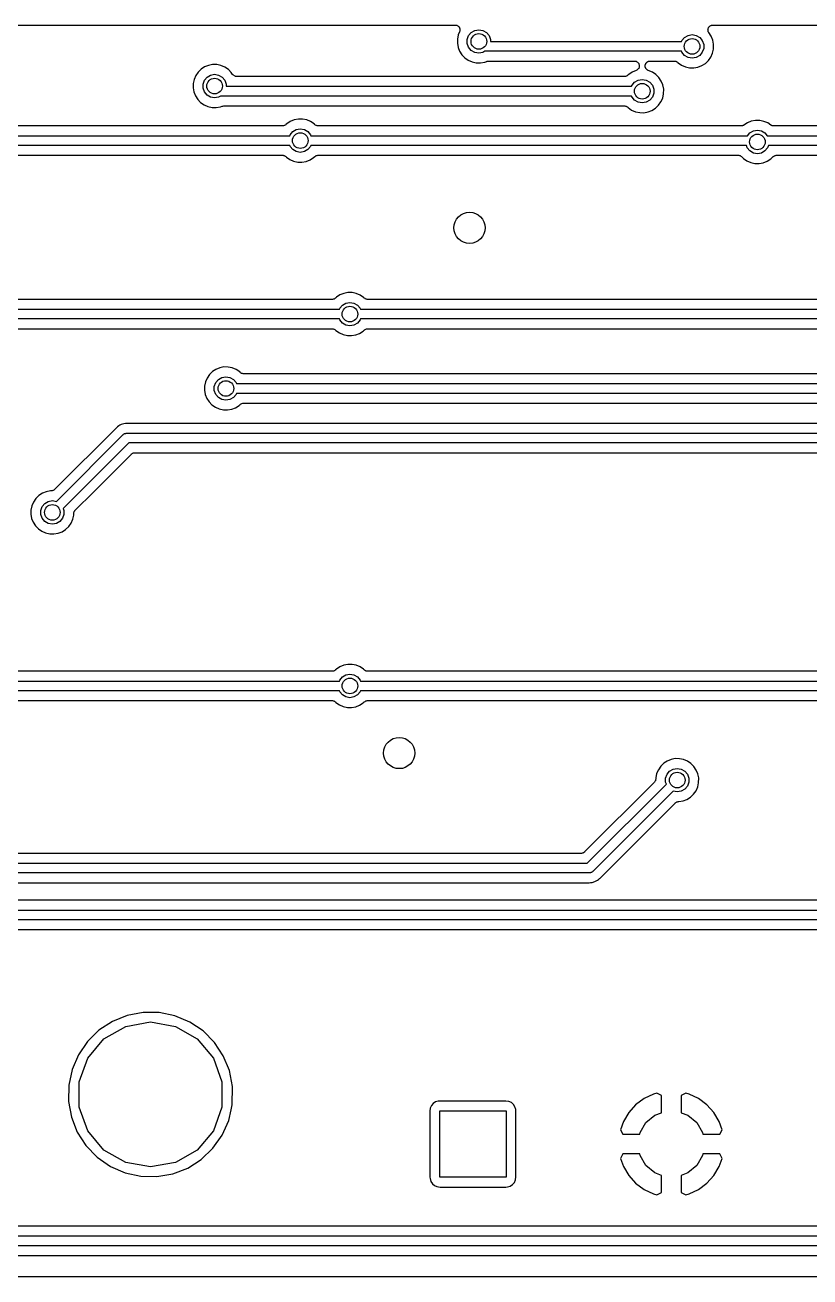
# Model space of a CAD drawing. Extents: x 70 to 229, y -105 to -40.
# Drawn here: x 156.15 to 176.25, y -104.67 to -72.61 of the extents above; entities that cross this region are included whole.
import ezdxf

# ---------------------------------------------------------------- set-up
doc = ezdxf.new("R2010")
doc.units = 0
doc.header["$MEASUREMENT"] = 0
doc.layers.add('BLACK', color=7, linetype='CONTINUOUS')

msp = doc.modelspace()

# ---------------------------------------------------------------- linework, layer by layer
at = {"layer": 'Black'}
for p, q in [((131.5, -72.605), (167.159, -72.605)), ((167.159, -72.605), (167.173, -72.6075)), ((167.173, -72.6075), (167.188, -72.6083)), ((167.188, -72.6083), (167.194, -72.6112)), ((167.194, -72.6112), (167.202, -72.6125)), ((167.202, -72.6125), (167.214, -72.6197)), ((167.214, -72.6197), (167.227, -72.6254)), ((167.227, -72.6254), (167.233, -72.6305)), ((167.233, -72.6305), (167.239, -72.6342)), ((167.239, -72.6342), (167.249, -72.6453)), ((167.274, -72.7792), (167.24, -72.8579)), ((167.249, -72.6453), (167.259, -72.6551)), ((167.259, -72.6551), (167.262, -72.6618)), ((167.262, -72.6618), (167.267, -72.6675)), ((167.267, -72.6675), (167.272, -72.681)), ((167.272, -72.681), (167.279, -72.6939)), ((167.277, -72.7652), (167.274, -72.7792)), ((167.282, -72.7517), (167.277, -72.7652)), ((167.279, -72.6939), (167.28, -72.7013)), ((167.28, -72.7013), (167.282, -72.7083)), ((167.282, -72.7083), (167.282, -72.7227)), ((167.282, -72.7227), (167.284, -72.737)), ((167.284, -72.737), (167.282, -72.7442)), ((167.282, -72.7442), (167.282, -72.7517)), ((167.506, -72.8744), (167.573, -72.7943)), ((167.573, -72.7943), (167.664, -72.742)), ((167.664, -72.742), (167.767, -72.7239)), ((167.767, -72.7239), (167.87, -72.742)), ((167.87, -72.742), (167.961, -72.7943)), ((167.961, -72.7943), (168.028, -72.8744)), ((173.634, -72.7164), (173.636, -72.7113)), ((173.635, -72.7329), (173.634, -72.7164)), ((173.635, -72.7494), (173.635, -72.7329)), ((173.636, -72.7544), (173.635, -72.7494)), ((173.636, -72.706), (173.642, -72.6906)), ((173.636, -72.7113), (173.636, -72.706)), ((173.637, -72.7597), (173.636, -72.7544)), ((173.643, -72.7749), (173.637, -72.7597)), ((173.642, -72.6906), (173.646, -72.6747)), ((173.649, -72.7905), (173.643, -72.7749)), ((173.646, -72.6747), (173.649, -72.6705)), ((173.649, -72.6705), (173.651, -72.6656)), ((173.652, -72.7947), (173.649, -72.7905)), ((173.651, -72.6656), (173.662, -72.6531)), ((173.654, -72.7995), (173.652, -72.7947)), ((173.662, -72.6531), (173.672, -72.6398)), ((173.672, -72.6398), (173.676, -72.6369)), ((173.676, -72.6369), (173.68, -72.6329)), ((173.68, -72.6329), (173.694, -72.6249)), ((173.694, -72.6249), (173.708, -72.6158)), ((173.708, -72.6158), (173.713, -72.6145)), ((173.713, -72.6145), (173.718, -72.612)), ((173.718, -72.612), (173.734, -72.6095)), ((173.734, -72.6095), (173.75, -72.6056)), ((173.75, -72.6056), (173.756, -72.6062)), ((173.756, -72.6062), (173.761, -72.6054)), ((173.761, -72.6054), (173.83, -72.6068)), ((173.83, -72.6068), (173.841, -72.605)), ((173.841, -72.605), (177.488, -72.605)), ((167.218, -72.9634), (167.216, -73.0712)), ((167.216, -73.0712), (167.236, -73.1773)), ((167.24, -72.8579), (167.218, -72.9634)), ((167.47, -72.9727), (167.506, -72.8744)), ((167.47, -73.0773), (167.47, -72.9727)), ((167.506, -73.1756), (167.47, -73.0773)), ((168.028, -72.8744), (168.064, -72.9727)), ((168.064, -72.9727), (168.064, -73.027)), ((168.064, -73.027), (172.958, -73.027)), ((172.958, -73.027), (172.967, -73.0014)), ((172.967, -73.0014), (173.034, -72.9213)), ((173.034, -72.9213), (173.125, -72.869)), ((173.125, -72.869), (173.228, -72.8509)), ((173.228, -72.8509), (173.331, -72.869)), ((173.331, -72.869), (173.422, -72.9213)), ((173.422, -72.9213), (173.489, -73.0014)), ((173.489, -73.0014), (173.525, -73.0997)), ((173.525, -73.0997), (173.525, -73.2043)), ((173.716, -72.8925), (173.654, -72.7995)), ((173.757, -72.9923), (173.716, -72.8925)), ((173.778, -73.0972), (173.757, -72.9923)), ((173.776, -73.2221), (173.778, -73.0972)), ((167.236, -73.1773), (167.275, -73.2776)), ((167.275, -73.2776), (167.334, -73.3683)), ((167.334, -73.3683), (167.409, -73.4459)), ((167.573, -73.2557), (167.506, -73.1756)), ((167.664, -73.308), (167.573, -73.2557)), ((167.767, -73.3261), (167.664, -73.308)), ((167.87, -73.308), (167.767, -73.3261)), ((167.924, -73.277), (167.87, -73.308)), ((172.958, -73.277), (167.924, -73.277)), ((172.967, -73.3026), (172.958, -73.277)), ((173.034, -73.3827), (172.967, -73.3026)), ((173.125, -73.435), (173.034, -73.3827)), ((173.228, -73.4531), (173.125, -73.435)), ((173.331, -73.435), (173.228, -73.4531)), ((173.422, -73.3827), (173.331, -73.435)), ((173.489, -73.3026), (173.422, -73.3827)), ((173.525, -73.2043), (173.489, -73.3026)), ((173.646, -73.5131), (173.709, -73.425)), ((173.709, -73.425), (173.752, -73.3265)), ((173.752, -73.3265), (173.776, -73.2221)), ((160.654, -73.7373), (160.577, -73.8128)), ((160.744, -73.6782), (160.654, -73.7373)), ((160.844, -73.6378), (160.744, -73.6782)), ((160.95, -73.6176), (160.844, -73.6378)), ((161.058, -73.6184), (160.95, -73.6176)), ((161.163, -73.64), (161.058, -73.6184)), ((161.263, -73.6818), (161.163, -73.64)), ((161.352, -73.7422), (161.263, -73.6818)), ((161.428, -73.8187), (161.352, -73.7422)), ((167.409, -73.4459), (167.497, -73.5074)), ((167.497, -73.5074), (167.596, -73.5506)), ((167.596, -73.5506), (167.702, -73.5738)), ((167.702, -73.5738), (167.809, -73.576)), ((167.809, -73.576), (167.916, -73.5573)), ((167.916, -73.5573), (167.972, -73.5355)), ((167.972, -73.5355), (167.973, -73.5352)), ((167.973, -73.5352), (167.974, -73.5345)), ((167.974, -73.5345), (167.995, -73.531)), ((167.995, -73.531), (168.015, -73.527)), ((168.015, -73.527), (168.016, -73.5272)), ((168.016, -73.5272), (168.017, -73.527)), ((168.017, -73.527), (171.752, -73.527)), ((171.752, -73.527), (171.771, -73.5304)), ((171.771, -73.5304), (171.791, -73.5331)), ((171.791, -73.5331), (171.792, -73.5342)), ((171.792, -73.5342), (171.795, -73.5345)), ((171.795, -73.5345), (171.812, -73.5443)), ((171.815, -73.7575), (171.799, -73.7679)), ((171.812, -73.5443), (171.829, -73.5535)), ((171.832, -73.7478), (171.815, -73.7575)), ((171.829, -73.5535), (171.83, -73.5551)), ((171.83, -73.5551), (171.832, -73.5562)), ((171.832, -73.5562), (171.845, -73.5712)), ((171.834, -73.7461), (171.832, -73.7478)), ((171.836, -73.7449), (171.834, -73.7461)), ((171.848, -73.7295), (171.836, -73.7449)), ((171.845, -73.5712), (171.858, -73.5858)), ((171.86, -73.7145), (171.848, -73.7295)), ((171.858, -73.5858), (171.859, -73.5878)), ((171.859, -73.5878), (171.86, -73.5895)), ((171.86, -73.5895), (171.867, -73.6079)), ((171.861, -73.7124), (171.86, -73.7145)), ((171.862, -73.7107), (171.861, -73.7124)), ((171.868, -73.6921), (171.862, -73.7107)), ((171.867, -73.6079), (171.874, -73.626)), ((171.875, -73.6737), (171.868, -73.6921)), ((171.874, -73.626), (171.874, -73.6282)), ((171.874, -73.6282), (171.875, -73.6303)), ((171.875, -73.6303), (171.875, -73.6499)), ((171.875, -73.6499), (171.876, -73.6694)), ((171.876, -73.6694), (171.875, -73.6715)), ((171.875, -73.6715), (171.875, -73.6737)), ((172.025, -73.6485), (172.027, -73.6395)), ((172.027, -73.6597), (172.025, -73.6485)), ((172.027, -73.6303), (172.029, -73.6263)), ((172.027, -73.6395), (172.027, -73.6303)), ((172.027, -73.6677), (172.027, -73.6597)), ((172.027, -73.6696), (172.027, -73.6677)), ((172.027, -73.6737), (172.027, -73.6696)), ((172.03, -73.6823), (172.027, -73.6737)), ((172.029, -73.6244), (172.032, -73.6171)), ((172.029, -73.6263), (172.029, -73.6244)), ((172.032, -73.6914), (172.03, -73.6823)), ((172.032, -73.6171), (172.034, -73.606)), ((172.037, -73.7012), (172.032, -73.6914)), ((172.034, -73.606), (172.039, -73.5981)), ((172.039, -73.7092), (172.037, -73.7012)), ((172.039, -73.5981), (172.042, -73.5895)), ((172.041, -73.7109), (172.039, -73.7092)), ((172.042, -73.7145), (172.041, -73.7109)), ((172.042, -73.5895), (172.045, -73.5863)), ((172.048, -73.7215), (172.042, -73.7145)), ((172.045, -73.5844), (172.051, -73.5785)), ((172.045, -73.5863), (172.045, -73.5844)), ((172.052, -73.7296), (172.048, -73.7215)), ((172.051, -73.5785), (172.057, -73.569)), ((172.06, -73.7368), (172.052, -73.7296)), ((172.057, -73.569), (172.064, -73.5633)), ((172.066, -73.7438), (172.06, -73.7368)), ((172.064, -73.5633), (172.07, -73.5562)), ((172.068, -73.7451), (172.066, -73.7438)), ((172.07, -73.7478), (172.068, -73.7451)), ((172.07, -73.5562), (172.073, -73.5542)), ((172.078, -73.7523), (172.07, -73.7478)), ((172.073, -73.5542), (172.075, -73.5525)), ((172.075, -73.5525), (172.082, -73.5487)), ((172.085, -73.7584), (172.078, -73.7523)), ((172.082, -73.5487), (172.091, -73.542)), ((172.094, -73.7622), (172.085, -73.7584)), ((172.091, -73.542), (172.1, -73.5391)), ((172.1, -73.5391), (172.107, -73.5345)), ((172.107, -73.5345), (172.111, -73.5339)), ((172.111, -73.5339), (172.114, -73.5327)), ((172.114, -73.5327), (172.122, -73.5316)), ((172.122, -73.5316), (172.132, -73.5283)), ((172.132, -73.5283), (172.141, -73.5286)), ((172.141, -73.5286), (172.15, -73.527)), ((172.15, -73.527), (172.772, -73.527)), ((172.772, -73.527), (172.779, -73.5281)), ((172.779, -73.5281), (172.786, -73.5277)), ((172.786, -73.5277), (172.8, -73.5319)), ((172.8, -73.5319), (172.815, -73.5345)), ((172.815, -73.5345), (172.821, -73.5378)), ((172.821, -73.5378), (172.827, -73.5396)), ((172.827, -73.5396), (172.84, -73.5486)), ((172.84, -73.5486), (172.853, -73.5562)), ((172.853, -73.5562), (172.857, -73.5613)), ((172.857, -73.5613), (172.862, -73.5652)), ((172.862, -73.5652), (172.87, -73.5729)), ((172.87, -73.5729), (172.958, -73.6344)), ((172.958, -73.6344), (173.057, -73.6776)), ((173.057, -73.6776), (173.163, -73.7008)), ((173.163, -73.7008), (173.27, -73.703)), ((173.27, -73.703), (173.377, -73.6843)), ((173.377, -73.6843), (173.477, -73.6453)), ((173.477, -73.6453), (173.568, -73.5875)), ((173.568, -73.5875), (173.646, -73.5131)), ((160.473, -74.0009), (160.451, -74.1064)), ((160.516, -73.9017), (160.473, -74.0009)), ((160.577, -73.8128), (160.516, -73.9017)), ((160.703, -74.1157), (160.739, -74.0174)), ((160.739, -74.0174), (160.806, -73.9373)), ((160.806, -73.9373), (160.897, -73.885)), ((160.897, -73.885), (161, -73.8669)), ((161, -73.8669), (161.103, -73.885)), ((161.103, -73.885), (161.194, -73.9373)), ((161.194, -73.9373), (161.261, -74.0174)), ((161.261, -74.0174), (161.297, -74.1157)), ((161.462, -73.8692), (161.428, -73.8187)), ((161.474, -73.8821), (161.462, -73.8692)), ((161.486, -73.8958), (161.474, -73.8821)), ((161.489, -73.8977), (161.486, -73.8958)), ((161.492, -73.9006), (161.489, -73.8977)), ((161.508, -73.9085), (161.492, -73.9006)), ((161.523, -73.9175), (161.508, -73.9085)), ((161.527, -73.9182), (161.523, -73.9175)), ((161.531, -73.9199), (161.527, -73.9182)), ((161.548, -73.9219), (161.531, -73.9199)), ((161.566, -73.925), (161.548, -73.9219)), ((171.496, -73.925), (161.566, -73.925)), ((171.501, -73.9242), (171.496, -73.925)), ((171.505, -73.9246), (171.501, -73.9242)), ((171.522, -73.9204), (171.505, -73.9246)), ((171.539, -73.9175), (171.522, -73.9204)), ((171.543, -73.915), (171.539, -73.9175)), ((171.547, -73.9138), (171.543, -73.915)), ((171.561, -73.9042), (171.547, -73.9138)), ((171.576, -73.8958), (171.561, -73.9042)), ((171.579, -73.892), (171.576, -73.8958)), ((171.583, -73.8893), (171.579, -73.892)), ((171.604, -73.8693), (171.583, -73.8893)), ((171.694, -73.8102), (171.604, -73.8693)), ((171.689, -74.1494), (171.756, -74.0693)), ((171.799, -73.7679), (171.694, -73.8102)), ((171.756, -74.0693), (171.847, -74.017)), ((171.847, -74.017), (171.95, -73.9989)), ((171.95, -73.9989), (172.053, -74.017)), ((172.053, -74.017), (172.144, -74.0693)), ((172.102, -73.7673), (172.094, -73.7622)), ((172.213, -73.8138), (172.102, -73.7673)), ((172.144, -74.0693), (172.211, -74.1494)), ((172.302, -73.8742), (172.213, -73.8138)), ((172.378, -73.9507), (172.302, -73.8742)), ((172.438, -74.0405), (172.378, -73.9507)), ((172.479, -74.1403), (172.438, -74.0405)), ((160.451, -74.1064), (160.449, -74.2142)), ((160.449, -74.2142), (160.469, -74.3203)), ((160.469, -74.3203), (160.508, -74.4206)), ((160.703, -74.2203), (160.703, -74.1157)), ((160.739, -74.3186), (160.703, -74.2203)), ((160.806, -74.3987), (160.739, -74.3186)), ((160.897, -74.451), (160.806, -74.3987)), ((161.297, -74.1157), (161.297, -74.175)), ((161.297, -74.175), (171.68, -74.175)), ((171.68, -74.175), (171.689, -74.1494)), ((172.211, -74.1494), (172.247, -74.2477)), ((172.247, -74.3523), (172.211, -74.4506)), ((172.247, -74.2477), (172.247, -74.3523)), ((172.474, -74.4745), (172.498, -74.3701)), ((172.5, -74.2452), (172.479, -74.1403)), ((172.498, -74.3701), (172.5, -74.2452)), ((160.508, -74.4206), (160.567, -74.5113)), ((160.567, -74.5113), (160.642, -74.5889)), ((160.642, -74.5889), (160.73, -74.6504)), ((160.73, -74.6504), (160.829, -74.6936)), ((160.829, -74.6936), (160.935, -74.7168)), ((161, -74.4691), (160.897, -74.451)), ((160.935, -74.7168), (161.042, -74.719)), ((161.103, -74.451), (161, -74.4691)), ((161.042, -74.719), (161.149, -74.7003)), ((161.148, -74.425), (161.103, -74.451)), ((171.68, -74.425), (161.148, -74.425)), ((161.149, -74.7003), (161.192, -74.6835)), ((161.192, -74.6835), (161.193, -74.6832)), ((161.193, -74.6832), (161.195, -74.6825)), ((161.195, -74.6825), (161.215, -74.679)), ((161.215, -74.679), (161.235, -74.675)), ((161.235, -74.675), (161.236, -74.6752)), ((161.236, -74.6752), (161.237, -74.675)), ((161.237, -74.675), (171.494, -74.675)), ((171.494, -74.675), (171.501, -74.6761)), ((171.501, -74.6761), (171.508, -74.6757)), ((171.508, -74.6757), (171.522, -74.6799)), ((171.522, -74.6799), (171.537, -74.6825)), ((171.537, -74.6825), (171.543, -74.6858)), ((171.543, -74.6858), (171.549, -74.6876)), ((171.549, -74.6876), (171.562, -74.6966)), ((171.562, -74.6966), (171.575, -74.7042)), ((171.575, -74.7042), (171.579, -74.7093)), ((171.579, -74.7093), (171.584, -74.7132)), ((171.584, -74.7132), (171.592, -74.7209)), ((171.592, -74.7209), (171.68, -74.7824)), ((171.689, -74.4506), (171.68, -74.425)), ((171.756, -74.5307), (171.689, -74.4506)), ((171.847, -74.583), (171.756, -74.5307)), ((171.95, -74.6011), (171.847, -74.583)), ((172.053, -74.583), (171.95, -74.6011)), ((172.144, -74.5307), (172.053, -74.583)), ((172.211, -74.4506), (172.144, -74.5307)), ((172.29, -74.7355), (172.368, -74.6611)), ((172.368, -74.6611), (172.431, -74.573)), ((172.431, -74.573), (172.474, -74.4745)), ((163.039, -75.0348), (162.939, -75.0752)), ((163.145, -75.0146), (163.039, -75.0348)), ((163.253, -75.0154), (163.145, -75.0146)), ((163.358, -75.037), (163.253, -75.0154)), ((163.458, -75.0788), (163.358, -75.037)), ((171.68, -74.7824), (171.779, -74.8256)), ((171.779, -74.8256), (171.885, -74.8488)), ((171.885, -74.8488), (171.992, -74.851)), ((171.992, -74.851), (172.099, -74.8323)), ((172.099, -74.8323), (172.199, -74.7933)), ((172.199, -74.7933), (172.29, -74.7355)), ((162.741, -75.19), (143.584, -75.19)), ((162.746, -75.1892), (162.741, -75.19)), ((162.75, -75.1896), (162.746, -75.1892)), ((162.767, -75.1854), (162.75, -75.1896)), ((162.784, -75.1825), (162.767, -75.1854)), ((162.788, -75.18), (162.784, -75.1825)), ((162.792, -75.1788), (162.788, -75.18)), ((162.806, -75.1692), (162.792, -75.1788)), ((162.821, -75.1608), (162.806, -75.1692)), ((162.824, -75.157), (162.821, -75.1608)), ((162.828, -75.1543), (162.824, -75.157)), ((162.849, -75.1343), (162.828, -75.1543)), ((162.939, -75.0752), (162.849, -75.1343)), ((162.934, -75.4144), (163.001, -75.3343)), ((163.001, -75.3343), (163.092, -75.282)), ((163.092, -75.282), (163.195, -75.2639)), ((163.195, -75.2639), (163.298, -75.282)), ((163.298, -75.282), (163.389, -75.3343)), ((163.389, -75.3343), (163.456, -75.4144)), ((163.547, -75.1392), (163.458, -75.0788)), ((163.561, -75.1531), (163.547, -75.1392)), ((163.566, -75.1564), (163.561, -75.1531)), ((163.569, -75.1608), (163.566, -75.1564)), ((163.583, -75.1688), (163.569, -75.1608)), ((163.597, -75.1781), (163.583, -75.1688)), ((163.602, -75.1796), (163.597, -75.1781)), ((163.607, -75.1825), (163.602, -75.1796)), ((163.623, -75.1853), (163.607, -75.1825)), ((163.638, -75.1895), (163.623, -75.1853)), ((163.644, -75.189), (163.638, -75.1895)), ((163.65, -75.19), (163.644, -75.189)), ((174.485, -75.19), (163.65, -75.19)), ((174.499, -75.1875), (174.485, -75.19)), ((174.513, -75.1867), (174.499, -75.1875)), ((174.52, -75.1838), (174.513, -75.1867)), ((174.528, -75.1825), (174.52, -75.1838)), ((174.54, -75.1753), (174.528, -75.1825)), ((174.553, -75.1696), (174.54, -75.1753)), ((174.644, -75.1102), (174.553, -75.1696)), ((174.744, -75.0698), (174.644, -75.1102)), ((174.706, -75.3693), (174.797, -75.317)), ((174.85, -75.0496), (174.744, -75.0698)), ((174.797, -75.317), (174.9, -75.2989)), ((174.958, -75.0504), (174.85, -75.0496)), ((174.9, -75.2989), (175.003, -75.317)), ((175.063, -75.0721), (174.958, -75.0504)), ((175.003, -75.317), (175.094, -75.3693)), ((175.163, -75.1138), (175.063, -75.0721)), ((175.244, -75.1686), (175.163, -75.1138)), ((175.258, -75.1748), (175.244, -75.1686)), ((175.271, -75.1825), (175.258, -75.1748)), ((175.278, -75.1836), (175.271, -75.1825)), ((175.284, -75.1863), (175.278, -75.1836)), ((175.299, -75.1874), (175.284, -75.1863)), ((175.314, -75.19), (175.299, -75.1874)), ((192.746, -75.19), (175.314, -75.19)), ((143.399, -75.44), (162.925, -75.44)), ((162.925, -75.44), (162.934, -75.4144)), ((163.456, -75.4144), (163.465, -75.44)), ((163.465, -75.44), (174.647, -75.44)), ((174.647, -75.44), (174.706, -75.3693)), ((175.094, -75.3693), (175.153, -75.44)), ((175.153, -75.44), (192.93, -75.44)), ((162.925, -75.69), (143.399, -75.69)), ((143.583, -75.94), (162.739, -75.94)), ((162.739, -75.94), (162.746, -75.9411)), ((162.746, -75.9411), (162.753, -75.9407)), ((162.753, -75.9407), (162.767, -75.9449)), ((162.767, -75.9449), (162.782, -75.9475)), ((162.782, -75.9475), (162.788, -75.9508)), ((162.788, -75.9508), (162.794, -75.9526)), ((162.794, -75.9526), (162.807, -75.9616)), ((162.807, -75.9616), (162.82, -75.9692)), ((162.82, -75.9692), (162.824, -75.9743)), ((162.824, -75.9743), (162.829, -75.9782)), ((162.829, -75.9782), (162.837, -75.9859)), ((162.837, -75.9859), (162.925, -76.0474)), ((162.934, -75.7156), (162.925, -75.69)), ((163.001, -75.7957), (162.934, -75.7156)), ((163.092, -75.848), (163.001, -75.7957)), ((163.195, -75.8661), (163.092, -75.848)), ((163.298, -75.848), (163.195, -75.8661)), ((163.389, -75.7957), (163.298, -75.848)), ((163.456, -75.7156), (163.389, -75.7957)), ((163.444, -76.0583), (163.535, -76.0005)), ((163.465, -75.69), (163.456, -75.7156)), ((174.617, -75.69), (163.465, -75.69)), ((163.535, -76.0005), (163.563, -75.9745)), ((163.563, -75.9745), (163.566, -75.9723)), ((163.566, -75.9723), (163.568, -75.9692)), ((163.568, -75.9692), (163.584, -75.9603)), ((163.584, -75.9603), (163.599, -75.9505)), ((163.599, -75.9505), (163.603, -75.9495)), ((163.603, -75.9495), (163.606, -75.9475)), ((163.606, -75.9475), (163.624, -75.9444)), ((163.624, -75.9444), (163.641, -75.9402)), ((163.641, -75.9402), (163.645, -75.9407)), ((163.645, -75.9407), (163.649, -75.94)), ((163.649, -75.94), (174.411, -75.94)), ((174.411, -75.94), (174.417, -75.9411)), ((174.417, -75.9411), (174.424, -75.9407)), ((174.424, -75.9407), (174.438, -75.9449)), ((174.438, -75.9449), (174.453, -75.9475)), ((174.453, -75.9475), (174.459, -75.9508)), ((174.459, -75.9508), (174.465, -75.9526)), ((174.465, -75.9526), (174.478, -75.9616)), ((174.478, -75.9616), (174.491, -75.9692)), ((174.491, -75.9692), (174.495, -75.9743)), ((174.495, -75.9743), (174.501, -75.9782)), ((174.501, -75.9782), (174.542, -76.0209)), ((174.639, -75.7506), (174.617, -75.69)), ((174.706, -75.8307), (174.639, -75.7506)), ((174.797, -75.883), (174.706, -75.8307)), ((174.9, -75.9011), (174.797, -75.883)), ((175.003, -75.883), (174.9, -75.9011)), ((175.094, -75.8307), (175.003, -75.883)), ((175.161, -75.7506), (175.094, -75.8307)), ((175.183, -75.69), (175.161, -75.7506)), ((192.93, -75.69), (175.183, -75.69)), ((175.24, -76.0355), (175.304, -75.9745)), ((175.304, -75.9745), (175.308, -75.9723)), ((175.308, -75.9723), (175.31, -75.9692)), ((175.31, -75.9692), (175.326, -75.9603)), ((175.326, -75.9603), (175.341, -75.9505)), ((175.341, -75.9505), (175.344, -75.9495)), ((175.344, -75.9495), (175.348, -75.9475)), ((175.348, -75.9475), (175.365, -75.9444)), ((175.365, -75.9444), (175.383, -75.9402)), ((175.383, -75.9402), (175.387, -75.9407)), ((175.387, -75.9407), (175.391, -75.94)), ((175.391, -75.94), (192.744, -75.94)), ((162.925, -76.0474), (163.024, -76.0906)), ((163.024, -76.0906), (163.13, -76.1138)), ((163.13, -76.1138), (163.237, -76.116)), ((163.237, -76.116), (163.344, -76.0973)), ((163.344, -76.0973), (163.444, -76.0583)), ((174.542, -76.0209), (174.63, -76.0824)), ((174.63, -76.0824), (174.729, -76.1256)), ((174.729, -76.1256), (174.835, -76.1488)), ((174.835, -76.1488), (174.942, -76.151)), ((174.942, -76.151), (175.049, -76.1323)), ((175.049, -76.1323), (175.149, -76.0933)), ((175.149, -76.0933), (175.24, -76.0355)), ((164.209, -79.5202), (164.119, -79.5793)), ((164.309, -79.4798), (164.209, -79.5202)), ((164.415, -79.4596), (164.309, -79.4798)), ((164.523, -79.4604), (164.415, -79.4596)), ((164.628, -79.482), (164.523, -79.4604)), ((164.728, -79.5238), (164.628, -79.482)), ((164.817, -79.5842), (164.728, -79.5238)), ((164.011, -79.635), (151.965, -79.635)), ((164.016, -79.6342), (164.011, -79.635)), ((164.02, -79.6346), (164.016, -79.6342)), ((164.037, -79.6304), (164.02, -79.6346)), ((164.054, -79.6275), (164.037, -79.6304)), ((164.058, -79.625), (164.054, -79.6275)), ((164.062, -79.6238), (164.058, -79.625)), ((164.076, -79.6142), (164.062, -79.6238)), ((164.091, -79.6058), (164.076, -79.6142)), ((164.094, -79.602), (164.091, -79.6058)), ((164.098, -79.5993), (164.094, -79.602)), ((164.119, -79.5793), (164.098, -79.5993)), ((164.204, -79.8594), (164.271, -79.7793)), ((164.271, -79.7793), (164.362, -79.727)), ((164.362, -79.727), (164.465, -79.7089)), ((164.465, -79.7089), (164.568, -79.727)), ((164.568, -79.727), (164.659, -79.7793)), ((164.659, -79.7793), (164.726, -79.8594)), ((164.831, -79.5981), (164.817, -79.5842)), ((164.836, -79.6014), (164.831, -79.5981)), ((164.839, -79.6058), (164.836, -79.6014)), ((164.853, -79.6138), (164.839, -79.6058)), ((164.867, -79.6231), (164.853, -79.6138)), ((164.872, -79.6246), (164.867, -79.6231)), ((164.877, -79.6275), (164.872, -79.6246)), ((164.893, -79.6303), (164.877, -79.6275)), ((164.908, -79.6345), (164.893, -79.6303)), ((164.914, -79.634), (164.908, -79.6345)), ((164.92, -79.635), (164.914, -79.634)), ((193.946, -79.635), (164.92, -79.635)), ((164.195, -80.135), (151.766, -80.135)), ((151.774, -79.885), (164.195, -79.885)), ((164.195, -79.885), (164.204, -79.8594)), ((164.204, -80.1606), (164.195, -80.135)), ((164.271, -80.2407), (164.204, -80.1606)), ((164.726, -80.1606), (164.659, -80.2407)), ((164.726, -79.8594), (164.735, -79.885)), ((164.735, -80.135), (164.726, -80.1606)), ((164.735, -79.885), (167.767, -79.885)), ((167.767, -80.135), (164.735, -80.135)), ((167.767, -79.885), (194.13, -79.885)), ((194.13, -80.135), (167.767, -80.135)), ((151.943, -80.385), (164.009, -80.385)), ((164.009, -80.385), (164.016, -80.3861)), ((164.016, -80.3861), (164.023, -80.3857)), ((164.023, -80.3857), (164.037, -80.3899)), ((164.037, -80.3899), (164.052, -80.3925)), ((164.052, -80.3925), (164.058, -80.3958)), ((164.058, -80.3958), (164.064, -80.3976)), ((164.064, -80.3976), (164.077, -80.4066)), ((164.077, -80.4066), (164.09, -80.4142)), ((164.09, -80.4142), (164.094, -80.4193)), ((164.094, -80.4193), (164.099, -80.4232)), ((164.099, -80.4232), (164.107, -80.4309)), ((164.107, -80.4309), (164.195, -80.4924)), ((164.195, -80.4924), (164.294, -80.5356)), ((164.362, -80.293), (164.271, -80.2407)), ((164.465, -80.3111), (164.362, -80.293)), ((164.568, -80.293), (164.465, -80.3111)), ((164.659, -80.2407), (164.568, -80.293)), ((164.714, -80.5033), (164.805, -80.4455)), ((164.805, -80.4455), (164.833, -80.4195)), ((164.833, -80.4195), (164.836, -80.4173)), ((164.836, -80.4173), (164.838, -80.4142)), ((164.838, -80.4142), (164.854, -80.4053)), ((164.854, -80.4053), (164.869, -80.3955)), ((164.869, -80.3955), (164.873, -80.3945)), ((164.873, -80.3945), (164.876, -80.3925)), ((164.876, -80.3925), (164.894, -80.3894)), ((164.894, -80.3894), (164.911, -80.3852)), ((164.911, -80.3852), (164.915, -80.3857)), ((164.915, -80.3857), (164.919, -80.385)), ((164.919, -80.385), (193.944, -80.385)), ((164.294, -80.5356), (164.4, -80.5588)), ((164.4, -80.5588), (164.507, -80.561)), ((164.507, -80.561), (164.614, -80.5423)), ((164.614, -80.5423), (164.714, -80.5033)), ((161.034, -81.4252), (160.944, -81.4843)), ((161.134, -81.3848), (161.034, -81.4252)), ((161.24, -81.3646), (161.134, -81.3848)), ((161.348, -81.3654), (161.24, -81.3646)), ((161.453, -81.3871), (161.348, -81.3654)), ((161.553, -81.4288), (161.453, -81.3871)), ((161.642, -81.4892), (161.553, -81.4288)), ((160.763, -81.7479), (160.741, -81.8534)), ((160.806, -81.6488), (160.763, -81.7479)), ((160.867, -81.5598), (160.806, -81.6488)), ((160.944, -81.4843), (160.867, -81.5598)), ((160.993, -81.8627), (161.029, -81.7644)), ((161.029, -81.7644), (161.096, -81.6843)), ((161.096, -81.6843), (161.187, -81.632)), ((161.187, -81.632), (161.29, -81.6139)), ((161.29, -81.6139), (161.393, -81.632)), ((161.393, -81.632), (161.484, -81.6843)), ((161.484, -81.6843), (161.551, -81.7644)), ((161.551, -81.7644), (161.56, -81.79)), ((161.656, -81.5031), (161.642, -81.4892)), ((161.661, -81.5064), (161.656, -81.5031)), ((161.664, -81.5108), (161.661, -81.5064)), ((161.678, -81.5188), (161.664, -81.5108)), ((161.692, -81.5281), (161.678, -81.5188)), ((161.697, -81.5296), (161.692, -81.5281)), ((161.702, -81.5325), (161.697, -81.5296)), ((161.718, -81.5353), (161.702, -81.5325)), ((161.733, -81.5395), (161.718, -81.5353)), ((161.739, -81.539), (161.733, -81.5395)), ((161.745, -81.54), (161.739, -81.539)), ((179.124, -81.54), (161.745, -81.54)), ((160.741, -81.8534), (160.739, -81.9613)), ((160.739, -81.9613), (160.759, -82.0673)), ((160.759, -82.0673), (160.798, -82.1676)), ((160.993, -81.9673), (160.993, -81.8627)), ((161.029, -82.0656), (160.993, -81.9673)), ((161.096, -82.1457), (161.029, -82.0656)), ((161.551, -82.0656), (161.484, -82.1457)), ((161.56, -82.04), (161.551, -82.0656)), ((161.56, -81.79), (179.308, -81.79)), ((179.308, -82.04), (161.56, -82.04)), ((160.798, -82.1676), (160.857, -82.2583)), ((160.857, -82.2583), (160.932, -82.3359)), ((160.932, -82.3359), (161.02, -82.3974)), ((161.02, -82.3974), (161.119, -82.4406)), ((161.187, -82.198), (161.096, -82.1457)), ((161.29, -82.2161), (161.187, -82.198)), ((161.393, -82.198), (161.29, -82.2161)), ((161.484, -82.1457), (161.393, -82.198)), ((161.439, -82.4473), (161.539, -82.4083)), ((161.539, -82.4083), (161.63, -82.3505)), ((161.63, -82.3505), (161.658, -82.3245)), ((161.658, -82.3245), (161.661, -82.3223)), ((161.661, -82.3223), (161.663, -82.3192)), ((161.663, -82.3192), (161.679, -82.3103)), ((161.679, -82.3103), (161.694, -82.3005)), ((161.694, -82.3005), (161.698, -82.2995)), ((161.698, -82.2995), (161.701, -82.2975)), ((161.701, -82.2975), (161.719, -82.2944)), ((161.719, -82.2944), (161.736, -82.2902)), ((161.736, -82.2902), (161.74, -82.2907)), ((161.74, -82.2907), (161.744, -82.29)), ((161.744, -82.29), (179.122, -82.29)), ((161.119, -82.4406), (161.225, -82.4638)), ((161.225, -82.4638), (161.332, -82.466)), ((161.332, -82.466), (161.439, -82.4473)), ((158.484, -82.9202), (156.902, -84.5031)), ((158.485, -82.9202), (158.484, -82.9202)), ((158.515, -82.8954), (158.485, -82.9202)), ((158.516, -82.8949), (158.515, -82.8954)), ((158.544, -82.8719), (158.516, -82.8946)), ((158.516, -82.8946), (158.516, -82.8949)), ((158.576, -82.8554), (158.544, -82.8719)), ((158.577, -82.855), (158.576, -82.8554)), ((158.609, -82.8379), (158.577, -82.8548)), ((158.577, -82.8548), (158.577, -82.855)), ((158.644, -82.8279), (158.609, -82.8379)), ((158.645, -82.8275), (158.644, -82.8276)), ((158.644, -82.8276), (158.644, -82.8279)), ((158.679, -82.8172), (158.645, -82.8275)), ((158.715, -82.814), (158.679, -82.8172)), ((158.716, -82.8139), (158.715, -82.814)), ((158.756, -82.81), (158.716, -82.8139)), ((158.716, -82.8139), (158.716, -82.8139)), ((158.723, -83.0647), (158.739, -83.0605)), ((158.739, -83.0605), (158.745, -83.061)), ((158.745, -83.061), (158.75, -83.06)), ((158.75, -83.06), (184.7, -83.06)), ((184.463, -82.81), (158.756, -82.81)), ((156.95, -84.8082), (158.662, -83.0966)), ((158.802, -83.31), (157.124, -84.9882)), ((158.662, -83.0966), (158.666, -83.0935)), ((158.666, -83.0935), (158.67, -83.0892)), ((158.67, -83.0892), (158.684, -83.0811)), ((158.684, -83.0811), (158.697, -83.0717)), ((158.697, -83.0717), (158.702, -83.0703)), ((158.702, -83.0703), (158.707, -83.0675)), ((158.707, -83.0675), (158.723, -83.0647)), ((184.786, -83.31), (158.802, -83.31)), ((157.897, -84.5684), (158.869, -83.5966)), ((158.869, -83.5966), (158.873, -83.5935)), ((158.873, -83.5935), (158.877, -83.5892)), ((158.877, -83.5892), (158.891, -83.5811)), ((158.891, -83.5811), (158.904, -83.5717)), ((158.904, -83.5717), (158.91, -83.5703)), ((158.91, -83.5703), (158.914, -83.5675)), ((158.914, -83.5675), (158.93, -83.5647)), ((158.93, -83.5647), (158.946, -83.5605)), ((158.946, -83.5605), (158.952, -83.561)), ((158.952, -83.561), (158.957, -83.56)), ((158.957, -83.56), (184.656, -83.56)), ((156.499, -84.6593), (156.422, -84.7348)), ((156.589, -84.6002), (156.499, -84.6593)), ((156.689, -84.5598), (156.589, -84.6002)), ((156.795, -84.5396), (156.689, -84.5598)), ((156.812, -84.5397), (156.795, -84.5396)), ((156.818, -84.5387), (156.812, -84.5397)), ((156.824, -84.5393), (156.818, -84.5387)), ((156.839, -84.5351), (156.824, -84.5393)), ((156.855, -84.5325), (156.839, -84.5351)), ((156.86, -84.5296), (156.855, -84.5325)), ((156.866, -84.528), (156.86, -84.5296)), ((156.879, -84.5189), (156.866, -84.528)), ((156.893, -84.511), (156.879, -84.5189)), ((156.897, -84.5065), (156.893, -84.511)), ((156.902, -84.5031), (156.897, -84.5065)), ((157.43, -85.0351), (157.897, -84.5684)), ((156.318, -84.9229), (156.296, -85.0284)), ((156.361, -84.8237), (156.318, -84.9229)), ((156.422, -84.7348), (156.361, -84.8237)), ((156.548, -85.0377), (156.584, -84.9394)), ((156.584, -84.9394), (156.651, -84.8593)), ((156.651, -84.8593), (156.742, -84.807)), ((156.742, -84.807), (156.845, -84.7889)), ((156.845, -84.7889), (156.948, -84.807)), ((156.948, -84.807), (156.95, -84.8082)), ((156.296, -85.0284), (156.294, -85.1362)), ((156.294, -85.1362), (156.314, -85.2423)), ((156.314, -85.2423), (156.353, -85.3426)), ((156.548, -85.1423), (156.548, -85.0377)), ((156.584, -85.2406), (156.548, -85.1423)), ((156.651, -85.3207), (156.584, -85.2406)), ((157.106, -85.2406), (157.039, -85.3207)), ((157.142, -85.1423), (157.106, -85.2406)), ((157.124, -84.9882), (157.142, -85.0377)), ((157.142, -85.0377), (157.142, -85.1423)), ((157.326, -85.363), (157.369, -85.2645)), ((157.369, -85.2645), (157.393, -85.1601)), ((157.393, -85.1601), (157.394, -85.1217)), ((157.394, -85.1126), (157.399, -85.096)), ((157.395, -85.1172), (157.394, -85.1126)), ((157.394, -85.1217), (157.395, -85.1172)), ((157.399, -85.096), (157.402, -85.0791)), ((157.402, -85.0791), (157.404, -85.0751)), ((157.404, -85.0751), (157.405, -85.0706)), ((157.405, -85.0706), (157.415, -85.0566)), ((157.415, -85.0566), (157.424, -85.0418)), ((157.424, -85.0418), (157.428, -85.0389)), ((157.428, -85.0389), (157.43, -85.0351)), ((156.353, -85.3426), (156.412, -85.4333)), ((156.412, -85.4333), (156.487, -85.5109)), ((156.487, -85.5109), (156.575, -85.5724)), ((156.575, -85.5724), (156.674, -85.6156)), ((156.742, -85.373), (156.651, -85.3207)), ((156.674, -85.6156), (156.78, -85.6388)), ((156.845, -85.3911), (156.742, -85.373)), ((156.948, -85.373), (156.845, -85.3911)), ((156.887, -85.641), (156.994, -85.6223)), ((157.039, -85.3207), (156.948, -85.373)), ((156.994, -85.6223), (157.094, -85.5833)), ((157.094, -85.5833), (157.185, -85.5255)), ((157.185, -85.5255), (157.263, -85.4511)), ((157.263, -85.4511), (157.326, -85.363)), ((156.78, -85.6388), (156.887, -85.641)), ((164.054, -89.1525), (164.037, -89.1554)), ((164.058, -89.15), (164.054, -89.1525)), ((164.062, -89.1488), (164.058, -89.15)), ((164.076, -89.1392), (164.062, -89.1488)), ((164.091, -89.1308), (164.076, -89.1392)), ((164.094, -89.127), (164.091, -89.1308)), ((164.098, -89.1243), (164.094, -89.127)), ((164.119, -89.1043), (164.098, -89.1243)), ((164.209, -89.0452), (164.119, -89.1043)), ((164.309, -89.0048), (164.209, -89.0452)), ((164.415, -88.9846), (164.309, -89.0048)), ((164.523, -88.9854), (164.415, -88.9846)), ((164.628, -89.007), (164.523, -88.9854)), ((164.728, -89.0488), (164.628, -89.007)), ((164.817, -89.1092), (164.728, -89.0488)), ((164.831, -89.1231), (164.817, -89.1092)), ((164.836, -89.1264), (164.831, -89.1231)), ((164.839, -89.1308), (164.836, -89.1264)), ((164.853, -89.1388), (164.839, -89.1308)), ((164.867, -89.1481), (164.853, -89.1388)), ((164.872, -89.1496), (164.867, -89.1481)), ((164.877, -89.1525), (164.872, -89.1496)), ((164.893, -89.1553), (164.877, -89.1525)), ((144.733, -89.41), (164.195, -89.41)), ((164.011, -89.16), (144.917, -89.16)), ((164.016, -89.1592), (164.011, -89.16)), ((164.02, -89.1596), (164.016, -89.1592)), ((164.037, -89.1554), (164.02, -89.1596)), ((164.195, -89.41), (164.204, -89.3844)), ((164.204, -89.3844), (164.271, -89.3043)), ((164.271, -89.3043), (164.362, -89.252)), ((164.362, -89.252), (164.465, -89.2339)), ((164.465, -89.2339), (164.568, -89.252)), ((164.568, -89.252), (164.659, -89.3043)), ((164.659, -89.3043), (164.726, -89.3844)), ((164.726, -89.3844), (164.735, -89.41)), ((164.735, -89.41), (194.13, -89.41)), ((164.908, -89.1595), (164.893, -89.1553)), ((164.914, -89.159), (164.908, -89.1595)), ((164.92, -89.16), (164.914, -89.159)), ((193.946, -89.16), (164.92, -89.16)), ((164.195, -89.66), (144.733, -89.66)), ((164.204, -89.6856), (164.195, -89.66)), ((164.271, -89.7657), (164.204, -89.6856)), ((164.362, -89.818), (164.271, -89.7657)), ((164.659, -89.7657), (164.568, -89.818)), ((164.726, -89.6856), (164.659, -89.7657)), ((164.735, -89.66), (164.726, -89.6856)), ((194.13, -89.66), (164.735, -89.66)), ((149.053, -89.91), (164.009, -89.91)), ((164.009, -89.91), (164.016, -89.9111)), ((164.016, -89.9111), (164.023, -89.9107)), ((164.023, -89.9107), (164.037, -89.9149)), ((164.037, -89.9149), (164.052, -89.9175)), ((164.052, -89.9175), (164.058, -89.9208)), ((164.058, -89.9208), (164.064, -89.9226)), ((164.064, -89.9226), (164.077, -89.9316)), ((164.077, -89.9316), (164.09, -89.9392)), ((164.09, -89.9392), (164.094, -89.9443)), ((164.094, -89.9443), (164.099, -89.9482)), ((164.099, -89.9482), (164.107, -89.9559)), ((164.107, -89.9559), (164.195, -90.0174)), ((164.195, -90.0174), (164.294, -90.0606)), ((164.294, -90.0606), (164.4, -90.0838)), ((164.465, -89.8361), (164.362, -89.818)), ((164.4, -90.0838), (164.507, -90.086)), ((164.568, -89.818), (164.465, -89.8361)), ((164.507, -90.086), (164.614, -90.0673)), ((164.614, -90.0673), (164.714, -90.0283)), ((164.714, -90.0283), (164.805, -89.9705)), ((164.805, -89.9705), (164.833, -89.9445)), ((164.833, -89.9445), (164.836, -89.9423)), ((164.836, -89.9423), (164.838, -89.9392)), ((164.838, -89.9392), (164.854, -89.9303)), ((164.854, -89.9303), (164.869, -89.9205)), ((164.869, -89.9205), (164.873, -89.9195)), ((164.873, -89.9195), (164.876, -89.9175)), ((164.876, -89.9175), (164.894, -89.9144)), ((164.894, -89.9144), (164.911, -89.9102)), ((164.911, -89.9102), (164.915, -89.9107)), ((164.915, -89.9107), (164.919, -89.91)), ((164.919, -89.91), (193.944, -89.91)), ((172.797, -91.3976), (172.691, -91.4178)), ((172.905, -91.3984), (172.797, -91.3976)), ((173.01, -91.42), (172.905, -91.3984)), ((172.363, -91.6817), (172.32, -91.7809)), ((172.424, -91.5928), (172.363, -91.6817)), ((172.501, -91.5173), (172.424, -91.5928)), ((172.591, -91.4582), (172.501, -91.5173)), ((172.586, -91.7974), (172.653, -91.7173)), ((172.691, -91.4178), (172.591, -91.4582)), ((172.653, -91.7173), (172.744, -91.665)), ((172.744, -91.665), (172.847, -91.6469)), ((172.847, -91.6469), (172.95, -91.665)), ((172.95, -91.665), (173.041, -91.7173)), ((173.11, -91.4618), (173.01, -91.42)), ((173.041, -91.7173), (173.108, -91.7974)), ((173.199, -91.5222), (173.11, -91.4618)), ((173.275, -91.5987), (173.199, -91.5222)), ((173.335, -91.6885), (173.275, -91.5987)), ((173.376, -91.7883), (173.335, -91.6885)), ((172.261, -92.0039), (170.476, -93.7884)), ((172.263, -92.0001), (172.261, -92.0039)), ((172.267, -91.9972), (172.263, -92.0001)), ((172.276, -91.9824), (172.267, -91.9972)), ((172.286, -91.9684), (172.276, -91.9824)), ((172.287, -91.9639), (172.286, -91.9684)), ((172.289, -91.9599), (172.287, -91.9639)), ((172.292, -91.943), (172.289, -91.9599)), ((172.297, -91.9264), (172.292, -91.943)), ((172.297, -91.9173), (172.296, -91.9218)), ((172.296, -91.9218), (172.297, -91.9264)), ((172.298, -91.8864), (172.297, -91.9173)), ((172.32, -91.7809), (172.298, -91.8864)), ((172.55, -91.8957), (172.586, -91.7974)), ((172.55, -92.0003), (172.55, -91.8957)), ((172.568, -92.0498), (172.55, -92.0003)), ((173.108, -91.7974), (173.144, -91.8957)), ((173.144, -92.0003), (173.108, -92.0986)), ((173.144, -91.8957), (173.144, -92.0003)), ((173.371, -92.1225), (173.395, -92.0181)), ((173.397, -91.8932), (173.376, -91.7883)), ((173.395, -92.0181), (173.397, -91.8932)), ((170.543, -94.075), (172.568, -92.0498)), ((172.742, -92.2298), (170.683, -94.2884)), ((172.744, -92.231), (172.742, -92.2298)), ((172.847, -92.2491), (172.744, -92.231)), ((172.95, -92.231), (172.847, -92.2491)), ((173.041, -92.1787), (172.95, -92.231)), ((173.108, -92.0986), (173.041, -92.1787)), ((173.187, -92.3835), (173.265, -92.3091)), ((173.265, -92.3091), (173.328, -92.221)), ((173.328, -92.221), (173.371, -92.1225)), ((170.861, -94.4648), (172.79, -92.5354)), ((172.79, -92.5354), (172.795, -92.5315)), ((172.795, -92.5315), (172.8, -92.5264)), ((172.8, -92.5264), (172.813, -92.5192)), ((172.813, -92.5192), (172.825, -92.5105)), ((172.825, -92.5105), (172.832, -92.5088)), ((172.832, -92.5088), (172.838, -92.5055)), ((172.838, -92.5055), (172.853, -92.5032)), ((172.853, -92.5032), (172.867, -92.4993)), ((172.867, -92.4993), (172.874, -92.4999)), ((172.874, -92.4999), (172.881, -92.4989)), ((172.881, -92.4989), (172.889, -92.499)), ((172.889, -92.499), (172.996, -92.4803)), ((172.996, -92.4803), (173.096, -92.4413)), ((173.096, -92.4413), (173.187, -92.3835)), ((170.388, -93.825), (150.586, -93.825)), ((170.393, -93.824), (170.388, -93.825)), ((170.399, -93.8245), (170.393, -93.824)), ((170.415, -93.8203), (170.399, -93.8245)), ((170.431, -93.8175), (170.415, -93.8203)), ((170.435, -93.8147), (170.431, -93.8175)), ((170.441, -93.8133), (170.435, -93.8147)), ((170.454, -93.8039), (170.441, -93.8133)), ((170.468, -93.7958), (170.454, -93.8039)), ((170.472, -93.7915), (170.468, -93.7958)), ((170.476, -93.7884), (170.472, -93.7915)), ((150.58, -94.075), (170.543, -94.075)), ((170.595, -94.325), (150.632, -94.325)), ((150.787, -94.575), (170.589, -94.575)), ((170.589, -94.575), (170.629, -94.5711)), ((170.6, -94.324), (170.595, -94.325)), ((170.606, -94.3245), (170.6, -94.324)), ((170.622, -94.3203), (170.606, -94.3245)), ((170.638, -94.3175), (170.622, -94.3203)), ((170.629, -94.5711), (170.63, -94.571)), ((170.629, -94.5711), (170.629, -94.5711)), ((170.63, -94.571), (170.666, -94.5678)), ((170.643, -94.3147), (170.638, -94.3175)), ((170.648, -94.3133), (170.643, -94.3147)), ((170.661, -94.3039), (170.648, -94.3133)), ((170.675, -94.2958), (170.661, -94.3039)), ((170.666, -94.5678), (170.7, -94.5575)), ((170.679, -94.2915), (170.675, -94.2958)), ((170.683, -94.2884), (170.679, -94.2915)), ((170.7, -94.5575), (170.701, -94.5574)), ((170.701, -94.5571), (170.736, -94.5471)), ((170.701, -94.5574), (170.701, -94.5571)), ((170.736, -94.5471), (170.768, -94.5302)), ((170.768, -94.53), (170.769, -94.5296)), ((170.768, -94.5302), (170.768, -94.53)), ((170.769, -94.5296), (170.801, -94.5131)), ((170.801, -94.5131), (170.828, -94.4904)), ((170.828, -94.4904), (170.829, -94.4901)), ((170.829, -94.4896), (170.86, -94.4648)), ((170.829, -94.4901), (170.829, -94.4896)), ((170.86, -94.4648), (170.861, -94.4648)), ((195.393, -95.025), (151.926, -95.025)), ((151.92, -95.275), (195.548, -95.275)), ((195.6, -95.525), (151.972, -95.525)), ((152.127, -95.775), (195.594, -95.775)), ((158.382, -98.13), (158.038, -98.3555)), ((158.764, -97.9757), (158.382, -98.13)), ((159.169, -97.8985), (158.764, -97.9757)), ((159.581, -97.9014), (159.169, -97.8985)), ((159.984, -97.9842), (159.581, -97.9014)), ((160.364, -98.1438), (159.984, -97.9842)), ((158.038, -98.3555), (157.744, -98.6436)), ((158.166, -98.5774), (158.725, -98.2549)), ((158.725, -98.2549), (159.36, -98.1429)), ((159.36, -98.1429), (159.995, -98.2549)), ((159.995, -98.2549), (160.554, -98.5774)), ((160.705, -98.3741), (160.364, -98.1438)), ((160.995, -98.6663), (160.705, -98.3741)), ((157.744, -98.6436), (157.511, -98.9834)), ((157.752, -99.0715), (158.166, -98.5774)), ((160.554, -98.5774), (160.968, -99.0715)), ((161.223, -99.0093), (160.995, -98.6663)), ((157.511, -98.9834), (157.349, -99.362)), ((157.531, -99.6775), (157.752, -99.0715)), ((160.968, -99.0715), (161.189, -99.6775)), ((161.38, -99.3901), (161.223, -99.0093)), ((157.349, -99.362), (157.263, -99.7648)), ((161.46, -99.7932), (161.38, -99.3901)), ((157.531, -100.322), (157.531, -99.6775)), ((161.189, -99.6775), (161.189, -100.322)), ((157.263, -99.7648), (157.257, -100.177)), ((161.453, -100.265), (161.46, -99.7932)), ((172.239, -99.9912), (171.996, -100.107)), ((172.324, -99.9655), (172.239, -99.9912)), ((172.441, -100.027), (172.324, -99.9655)), ((172.441, -100.468), (172.441, -100.027)), ((173.066, -99.9655), (172.949, -100.027)), ((172.949, -100.027), (172.949, -100.468)), ((173.151, -99.9912), (173.066, -99.9655)), ((173.394, -100.107), (173.151, -99.9912)), ((157.257, -100.177), (157.332, -100.582)), ((157.752, -100.929), (157.531, -100.322)), ((161.189, -100.322), (160.968, -100.929)), ((161.424, -100.392), (161.453, -100.265)), ((166.524, -100.35), (166.513, -100.429)), ((166.553, -100.286), (166.524, -100.35)), ((166.599, -100.232), (166.553, -100.286)), ((166.658, -100.193), (166.599, -100.232)), ((166.729, -100.171), (166.658, -100.193)), ((166.77, -100.168), (166.729, -100.171)), ((168.456, -100.168), (166.77, -100.168)), ((168.535, -100.179), (168.456, -100.168)), ((168.599, -100.208), (168.535, -100.179)), ((168.653, -100.254), (168.599, -100.208)), ((168.692, -100.313), (168.653, -100.254)), ((168.714, -100.384), (168.692, -100.313)), ((171.782, -100.265), (171.604, -100.463)), ((171.996, -100.107), (171.782, -100.265)), ((173.608, -100.265), (173.394, -100.107)), ((173.786, -100.463), (173.608, -100.265)), ((157.332, -100.582), (157.483, -100.965)), ((161.195, -101.042), (161.362, -100.666)), ((161.362, -100.666), (161.424, -100.392)), ((166.513, -100.429), (166.513, -102.115)), ((166.765, -102.12), (166.765, -100.42)), ((166.765, -100.42), (168.465, -100.42)), ((168.465, -100.42), (168.465, -102.12)), ((168.717, -100.425), (168.714, -100.384)), ((168.717, -100.911), (168.717, -100.425)), ((171.467, -100.691), (171.392, -100.902)), ((171.604, -100.463), (171.467, -100.691)), ((172.044, -100.72), (172.27, -100.531)), ((172.27, -100.531), (172.441, -100.468)), ((172.949, -100.468), (173.12, -100.531)), ((173.12, -100.531), (173.346, -100.72)), ((173.923, -100.691), (173.786, -100.463)), ((173.998, -100.902), (173.923, -100.691)), ((157.483, -100.965), (157.706, -101.311)), ((158.166, -101.423), (157.752, -100.929)), ((160.968, -100.929), (160.554, -101.423)), ((168.717, -101.629), (168.717, -100.911)), ((171.392, -100.902), (171.452, -101.016)), ((171.452, -101.016), (171.889, -101.016)), ((171.889, -101.016), (171.896, -100.976)), ((171.896, -100.976), (172.044, -100.72)), ((173.346, -100.72), (173.494, -100.976)), ((173.494, -100.976), (173.501, -101.016)), ((173.501, -101.016), (173.938, -101.016)), ((173.938, -101.016), (173.998, -100.902)), ((157.706, -101.311), (157.992, -101.607)), ((160.957, -101.379), (161.195, -101.042)), ((157.992, -101.607), (158.331, -101.842)), ((158.725, -101.745), (158.166, -101.423)), ((160.554, -101.423), (159.995, -101.745)), ((160.659, -101.663), (160.957, -101.379)), ((168.717, -102.111), (168.717, -101.629)), ((171.452, -101.524), (171.392, -101.638)), ((171.392, -101.638), (171.467, -101.849)), ((171.889, -101.524), (171.452, -101.524)), ((171.896, -101.564), (171.889, -101.524)), ((172.044, -101.82), (171.896, -101.564)), ((173.494, -101.564), (173.346, -101.82)), ((173.501, -101.524), (173.494, -101.564)), ((173.938, -101.524), (173.501, -101.524)), ((173.923, -101.849), (173.998, -101.638)), ((173.998, -101.638), (173.938, -101.524)), ((158.331, -101.842), (158.708, -102.007)), ((159.36, -101.857), (158.725, -101.745)), ((159.995, -101.745), (159.36, -101.857)), ((159.927, -102.032), (160.311, -101.884)), ((160.311, -101.884), (160.659, -101.663)), ((171.467, -101.849), (171.604, -102.077)), ((172.27, -102.009), (172.044, -101.82)), ((173.346, -101.82), (173.12, -102.009)), ((173.786, -102.077), (173.923, -101.849)), ((158.708, -102.007), (159.11, -102.095)), ((159.11, -102.095), (159.522, -102.104)), ((159.522, -102.104), (159.927, -102.032)), ((166.513, -102.115), (166.516, -102.156)), ((166.516, -102.156), (166.538, -102.227)), ((166.538, -102.227), (166.577, -102.286)), ((166.577, -102.286), (166.631, -102.332)), ((168.465, -102.12), (166.765, -102.12)), ((168.631, -102.308), (168.677, -102.254)), ((168.677, -102.254), (168.706, -102.19)), ((168.706, -102.19), (168.717, -102.111)), ((171.604, -102.077), (171.782, -102.275)), ((171.782, -102.275), (171.996, -102.433)), ((172.441, -102.072), (172.27, -102.009)), ((172.441, -102.513), (172.441, -102.072)), ((173.12, -102.009), (172.949, -102.072)), ((172.949, -102.072), (172.949, -102.513)), ((173.394, -102.433), (173.608, -102.275)), ((173.608, -102.275), (173.786, -102.077)), ((166.631, -102.332), (166.695, -102.361)), ((166.695, -102.361), (166.774, -102.372)), ((166.774, -102.372), (168.46, -102.372)), ((168.46, -102.372), (168.501, -102.369)), ((168.501, -102.369), (168.572, -102.347)), ((168.572, -102.347), (168.631, -102.308)), ((171.996, -102.433), (172.239, -102.549)), ((172.239, -102.549), (172.324, -102.575)), ((172.324, -102.575), (172.441, -102.513)), ((172.949, -102.513), (173.066, -102.575)), ((173.066, -102.575), (173.151, -102.549)), ((173.151, -102.549), (173.394, -102.433)), ((188.355, -103.375), (133.565, -103.375)), ((183, -103.875), (133.358, -103.875)), ((133.41, -103.625), (183, -103.625)), ((133.358, -104.125), (188.556, -104.125)), ((215.752, -104.675), (84.0173, -104.675))]:
    msp.add_line(p, q, dxfattribs=at)
for centre, radius in [((167.767, -73.025), 0.2), ((173.228, -73.152), 0.2), ((161, -74.168), 0.2), ((171.95, -74.3), 0.2), ((163.195, -75.565), 0.2), ((174.9, -75.6), 0.2), ((167.528, -77.8), 0.4), ((164.465, -80.01), 0.2), ((161.29, -81.915), 0.2), ((156.845, -85.09), 0.2), ((164.465, -89.535), 0.2), ((165.728, -91.254), 0.4), ((165.728, -91.254), 0.4), ((172.847, -91.948), 0.2)]:
    msp.add_circle(centre, radius, dxfattribs=at)

doc.saveas('drawing.dxf')
